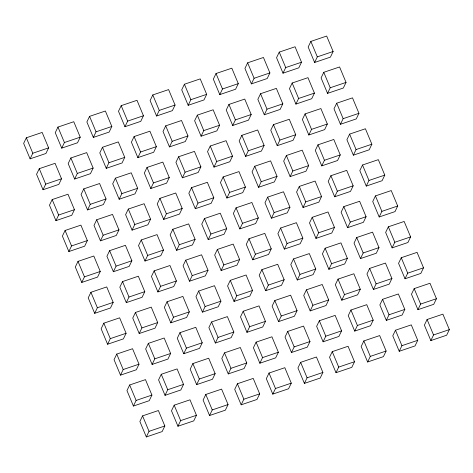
<?xml version="1.0" encoding="UTF-8"?>
<svg xmlns="http://www.w3.org/2000/svg" width="473" height="473" viewBox="0 0 473 473"><rect width="100%" height="100%" fill="white"/><g stroke="black" fill="none" stroke-linecap="round" stroke-linejoin="round"><path stroke-width="0.71" d="M26.346 137.785L23.65 143.39L30.106 158.839L45.911 153.489L48.613 147.878L42.156 132.428L26.346 137.785L32.808 153.234L30.106 158.839M57.96 127.077L55.264 132.682L61.721 148.132L77.525 142.781L80.227 137.17L73.77 121.721L57.96 127.077L64.417 142.527L61.721 148.132M39.265 168.684L36.563 174.289L43.019 189.738L58.829 184.387L61.525 178.782L55.069 163.327L39.265 168.684L45.721 184.133L43.019 189.738M89.574 116.364L86.878 121.975L93.335 137.424L109.139 132.068L111.835 126.462L105.378 111.013L89.574 116.364L96.031 131.819L93.335 137.424M70.873 157.976L68.177 163.581L74.633 179.031L90.438 173.68L93.14 168.069L86.683 152.619L70.873 157.976L77.33 173.425L74.633 179.031M52.178 199.582L49.476 205.193L55.932 220.643L71.742 215.286L74.438 209.681L67.982 194.232L52.178 199.582L58.634 215.032L55.932 220.643M121.189 105.656L118.487 111.267L124.943 126.717L140.753 121.36L143.449 115.755L136.993 100.306L121.189 105.656L127.645 121.112L124.943 126.717M102.487 147.269L99.791 152.874L106.248 168.323L122.052 162.972L124.754 157.361L118.291 141.912L102.487 147.269L108.944 162.718L106.248 168.323M83.786 188.875L81.09 194.48L87.546 209.935L103.351 204.578L106.053 198.973L99.596 183.524L83.786 188.875L90.248 204.324L87.546 209.935M65.091 230.481L62.389 236.092L68.845 251.541L84.655 246.185L87.351 240.58L80.895 225.13L65.091 230.481L71.547 245.936L68.845 251.541M152.797 94.949L150.101 100.56L156.557 116.009L172.361 110.652L175.063 105.047L168.607 89.598L152.797 94.949L159.259 110.398L156.557 116.009M134.101 136.561L131.399 142.166L137.856 157.615L153.666 152.265L156.362 146.654L149.906 131.204L134.101 136.561L140.558 152.01L137.856 157.615M115.4 178.167L112.704 183.772L119.161 199.228L134.965 193.871L137.667 188.266L131.21 172.811L115.4 178.167L121.857 193.617L119.161 199.228M96.705 219.774L94.003 225.385L100.459 240.834L116.269 235.477L118.965 229.872L112.509 214.423L96.705 219.774L103.161 235.223L100.459 240.834M78.004 261.386L75.308 266.991L81.764 282.44L97.568 277.089L100.264 271.478L93.808 256.029L78.004 261.386L84.46 276.835L81.764 282.44M184.411 84.241L181.715 89.852L188.171 105.302L203.975 99.945L206.677 94.34L200.221 78.89L184.411 84.241L190.867 99.691L188.171 105.302M165.716 125.853L163.014 131.459L169.47 146.908L185.28 141.557L187.976 135.946L181.52 120.497L165.716 125.853L172.172 141.303L169.47 146.908M147.014 167.46L144.318 173.065L150.775 188.514L166.579 183.163L169.275 177.558L162.818 162.103L147.014 167.46L153.471 182.909L150.775 188.514M128.313 209.066L125.617 214.677L132.073 230.126L147.878 224.77L150.58 219.165L144.123 203.715L128.313 209.066L134.77 224.515L132.073 230.126M109.618 250.678L106.916 256.283L113.372 271.733L129.182 266.382L131.878 260.771L125.422 245.321L109.618 250.678L116.074 266.128L113.372 271.733M90.917 292.284L88.22 297.889L94.677 313.339L110.481 307.988L113.183 302.383L106.727 286.928L90.917 292.284L97.373 307.734L94.677 313.339M216.025 73.534L213.329 79.145L219.785 94.594L235.589 89.237L238.286 83.632L231.829 68.183L216.025 73.534L222.481 88.983L219.785 94.594M197.324 115.146L194.628 120.751L201.084 136.2L216.888 130.85L219.59 125.239L213.134 109.789L197.324 115.146L203.78 130.595L201.084 136.2M178.628 156.752L175.926 162.357L182.383 177.807L198.193 172.456L200.889 166.845L194.433 151.395L178.628 156.752L185.085 172.202L182.383 177.807M159.927 198.358L157.231 203.969L163.688 219.419L179.492 214.062L182.194 208.457L175.737 193.008L159.927 198.358L166.384 213.808L163.688 219.419M141.232 239.971L138.53 245.576L144.986 261.025L160.796 255.674L163.492 250.063L157.036 234.614L141.232 239.971L147.688 255.42L144.986 261.025M122.531 281.577L119.829 287.182L126.291 302.631L142.095 297.281L144.791 291.67L138.335 276.22L122.531 281.577L128.987 297.026L126.291 302.631M103.829 323.183L101.133 328.794L107.59 344.243L123.394 338.887L126.096 333.282L119.639 317.832L103.829 323.183L110.286 338.633L107.59 344.243M247.639 62.826L244.937 68.437L251.394 83.887L267.204 78.53L269.9 72.925L263.443 57.475L247.639 62.826L254.096 78.276L251.394 83.887M228.938 104.432L226.242 110.043L232.698 125.493L248.502 120.136L251.204 114.531L244.748 99.082L228.938 104.432L235.394 119.888L232.698 125.493M210.243 146.045L207.541 151.65L213.997 167.099L229.807 161.748L232.503 156.137L226.047 140.688L210.243 146.045L216.699 161.494L213.997 167.099M191.541 187.651L188.839 193.262L195.302 208.711L211.106 203.355L213.802 197.749L207.345 182.3L191.541 187.651L197.998 203.1L195.302 208.711M172.84 229.257L170.144 234.868L176.6 250.318L192.405 244.961L195.107 239.356L188.65 223.906L172.84 229.257L179.297 244.712L176.6 250.318M154.145 270.869L151.443 276.474L157.899 291.924L173.709 286.573L176.405 280.962L169.949 265.513L154.145 270.869L160.601 286.319L157.899 291.924M135.444 312.476L132.747 318.087L139.204 333.536L155.008 328.179L157.704 322.574L151.248 307.125L135.444 312.476L141.9 327.925L139.204 333.536M116.742 354.082L114.046 359.693L120.503 375.142L136.307 369.785L139.009 364.18L132.552 348.731L116.742 354.082L123.199 369.537L120.503 375.142M279.253 52.119L276.551 57.724L283.008 73.179L298.818 67.822L301.514 62.217L295.057 46.768L279.253 52.119L285.71 67.568L283.008 73.179M260.552 93.725L257.85 99.336L264.312 114.785L280.117 109.429L282.813 103.824L276.356 88.374L260.552 93.725L267.009 109.18L264.312 114.785M241.851 135.337L239.155 140.942L245.611 156.392L261.415 151.041L264.117 145.43L257.661 129.98L241.851 135.337L248.307 150.786L245.611 156.392M223.155 176.943L220.453 182.548L226.91 198.004L242.72 192.647L245.416 187.042L238.96 171.593L223.155 176.943L229.612 192.393L226.91 198.004M204.454 218.55L201.758 224.161L208.215 239.61L224.019 234.253L226.715 228.648L220.258 213.199L204.454 218.55L210.911 234.005L208.215 239.61M185.753 260.162L183.057 265.767L189.513 281.216L205.317 275.865L208.019 270.254L201.563 254.805L185.753 260.162L192.209 275.611L189.513 281.216M167.058 301.768L164.356 307.373L170.812 322.828L186.622 317.472L189.318 311.867L182.862 296.417L167.058 301.768L173.514 317.217L170.812 322.828M148.356 343.374L145.66 348.985L152.117 364.435L167.921 359.078L170.623 353.473L164.166 338.024L148.356 343.374L154.813 358.83L152.117 364.435M129.661 384.987L126.959 390.592L133.416 406.041L149.226 400.69L151.922 395.079L145.465 379.63L129.661 384.987L136.118 400.436L133.416 406.041M310.862 41.411L308.165 47.016L314.622 62.471L330.426 57.115L333.128 51.51L326.672 36.054L310.862 41.411L317.318 56.861L314.622 62.471M292.166 83.017L289.464 88.628L295.921 104.078L311.731 98.721L314.427 93.116L307.97 77.667L292.166 83.017L298.623 98.467L295.921 104.078M273.465 124.63L270.769 130.235L277.225 145.684L293.029 140.333L295.726 134.722L289.269 119.273L273.465 124.63L279.921 140.079L277.225 145.684M254.764 166.236L252.068 171.841L258.524 187.296L274.328 181.939L277.03 176.334L270.574 160.879L254.764 166.236L261.22 181.685L258.524 187.296M236.068 207.842L233.366 213.453L239.823 228.902L255.633 223.546L258.329 217.941L251.873 202.491L236.068 207.842L242.525 223.291L239.823 228.902M217.367 249.454L214.671 255.059L221.128 270.509L236.932 265.158L239.634 259.547L233.177 244.098L217.367 249.454L223.824 264.904L221.128 270.509M198.672 291.061L195.97 296.666L202.426 312.121L218.236 306.764L220.932 301.159L214.476 285.704L198.672 291.061L205.128 306.51L202.426 312.121M179.971 332.667L177.274 338.278L183.731 353.727L199.535 348.37L202.231 342.765L195.775 327.316L179.971 332.667L186.427 348.116L183.731 353.727M161.269 374.279L158.573 379.884L165.03 395.333L180.834 389.983L183.536 384.372L177.079 368.922L161.269 374.279L167.726 389.728L165.03 395.333M142.574 415.885L139.872 421.49L146.328 436.946L162.138 431.589L164.835 425.984L158.378 410.529L142.574 415.885L149.03 431.335L146.328 436.946M323.774 72.31L321.078 77.921L327.535 93.37L343.339 88.013L346.041 82.408L339.584 66.959L323.774 72.31L330.231 87.759L327.535 93.37M305.079 113.922L302.377 119.527L308.834 134.976L324.644 129.626L327.34 124.015L320.883 108.565L305.079 113.922L311.536 129.371L308.834 134.976M286.378 155.528L283.682 161.133L290.138 176.583L305.942 171.232L308.644 165.627L302.188 150.172L286.378 155.528L292.834 170.978L290.138 176.583M267.683 197.135L264.981 202.746L271.437 218.195L287.247 212.838L289.943 207.233L283.487 191.784L267.683 197.135L274.139 212.584L271.437 218.195M248.981 238.747L246.285 244.352L252.742 259.801L268.546 254.45L271.242 248.839L264.785 233.39L248.981 238.747L255.438 254.196L252.742 259.801M230.28 280.353L227.584 285.958L234.04 301.407L249.845 296.057L252.547 290.452L246.09 274.996L230.28 280.353L236.737 295.802L234.04 301.407M211.585 321.959L208.883 327.57L215.339 343.02L231.149 337.663L233.845 332.058L227.389 316.608L211.585 321.959L218.041 337.409L215.339 343.02M192.883 363.571L190.187 369.177L196.644 384.626L212.448 379.275L215.15 373.664L208.688 358.215L192.883 363.571L199.34 379.021L196.644 384.626M174.182 405.178L171.486 410.783L177.943 426.232L193.747 420.881L196.449 415.276L189.992 399.821L174.182 405.178L180.645 420.627L177.943 426.232M336.693 103.215L333.991 108.82L340.448 124.269L356.258 118.918L358.954 113.307L352.497 97.858L336.693 103.215L343.15 118.664L340.448 124.269M317.992 144.821L315.296 150.426L321.752 165.875L337.556 160.524L340.253 154.913L333.796 139.464L317.992 144.821L324.448 160.27L321.752 165.875M299.291 186.427L296.595 192.038L303.051 207.487L318.855 202.131L321.557 196.526L315.101 181.076L299.291 186.427L305.747 201.876L303.051 207.487M280.595 228.039L277.893 233.644L284.35 249.094L300.16 243.743L302.856 238.132L296.4 222.682L280.595 228.039L287.052 243.489L284.35 249.094M261.894 269.645L259.198 275.251L265.655 290.7L281.459 285.349L284.161 279.738L277.698 264.289L261.894 269.645L268.351 285.095L265.655 290.7M243.193 311.252L240.497 316.863L246.953 332.312L262.757 326.955L265.459 321.35L259.003 305.901L243.193 311.252L249.655 326.701L246.953 332.312M224.498 352.864L221.796 358.469L228.252 373.918L244.062 368.568L246.758 362.957L240.302 347.507L224.498 352.864L230.954 368.313L228.252 373.918M205.796 394.47L203.1 400.075L209.557 415.525L225.361 410.174L228.063 404.563L221.606 389.113L205.796 394.47L212.253 409.92L209.557 415.525M349.606 134.113L346.904 139.718L353.361 155.168L369.171 149.817L371.867 144.206L365.41 128.757L349.606 134.113L356.063 149.563L353.361 155.168M330.905 175.72L328.209 181.33L334.665 196.78L350.469 191.423L353.171 185.818L346.709 170.369L330.905 175.72L337.361 191.169L334.665 196.78M312.204 217.326L309.508 222.937L315.964 238.386L331.768 233.029L334.47 227.424L328.014 211.975L312.204 217.326L318.666 232.781L315.964 238.386M293.508 258.938L290.806 264.543L297.263 279.992L313.073 274.642L315.769 269.031L309.312 253.581L293.508 258.938L299.965 274.387L297.263 279.992M274.807 300.544L272.111 306.155L278.567 321.605L294.372 316.248L297.074 310.643L290.617 295.193L274.807 300.544L281.264 315.994L278.567 321.605M256.112 342.15L253.41 347.761L259.866 363.211L275.676 357.854L278.372 352.249L271.916 336.8L256.112 342.15L262.568 357.606L259.866 363.211M237.411 383.763L234.714 389.368L241.171 404.817L256.975 399.466L259.671 393.855L253.215 378.406L237.411 383.763L243.867 399.212L241.171 404.817M362.519 165.012L359.817 170.617L366.273 186.072L382.083 180.716L384.78 175.111L378.323 159.661L362.519 165.012L368.975 180.461L366.273 186.072M343.818 206.618L341.122 212.229L347.578 227.679L363.382 222.322L366.084 216.717L359.628 201.267L343.818 206.618L350.274 222.074L347.578 227.679M325.122 248.23L322.42 253.835L328.877 269.285L344.687 263.934L347.383 258.323L340.927 242.874L325.122 248.23L331.579 263.68L328.877 269.285M306.421 289.837L303.725 295.442L310.182 310.897L325.986 305.54L328.682 299.935L322.225 284.486L306.421 289.837L312.878 305.286L310.182 310.897M287.72 331.443L285.024 337.054L291.48 352.503L307.284 347.147L309.986 341.541L303.53 326.092L287.72 331.443L294.176 346.898L291.48 352.503M269.025 373.055L266.323 378.66L272.779 394.11L288.589 388.759L291.285 383.148L284.829 367.698L269.025 373.055L275.481 388.504L272.779 394.11M375.432 195.911L372.736 201.522L379.192 216.971L394.996 211.614L397.692 206.009L391.236 190.56L375.432 195.911L381.888 211.36L379.192 216.971M356.731 237.523L354.035 243.128L360.491 258.577L376.295 253.226L378.997 247.616L372.541 232.166L356.731 237.523L363.187 252.972L360.491 258.577M338.035 279.129L335.333 284.734L341.79 300.189L357.6 294.833L360.296 289.228L353.839 273.772L338.035 279.129L344.492 294.578L341.79 300.189M319.334 320.735L316.638 326.346L323.094 341.796L338.899 336.439L341.601 330.834L335.144 315.385L319.334 320.735L325.791 336.185L323.094 341.796M300.639 362.348L297.937 367.953L304.393 383.402L320.203 378.051L322.899 372.44L316.443 356.991L300.639 362.348L307.095 377.797L304.393 383.402M388.345 226.815L385.649 232.42L392.105 247.87L407.909 242.519L410.611 236.908L404.155 221.459L388.345 226.815L394.801 242.265L392.105 247.87M369.65 268.422L366.947 274.027L373.404 289.476L389.214 284.125L391.91 278.52L385.454 263.065L369.65 268.422L376.106 283.871L373.404 289.476M350.948 310.028L348.246 315.639L354.709 331.088L370.513 325.731L373.209 320.126L366.752 304.677L350.948 310.028L357.405 325.477L354.709 331.088M332.247 351.64L329.551 357.245L336.007 372.694L351.811 367.344L354.514 361.733L348.057 346.283L332.247 351.64L338.703 367.089L336.007 372.694M401.258 257.714L398.562 263.319L405.018 278.768L420.822 273.418L423.524 267.807L417.068 252.357L401.258 257.714L407.714 273.163L405.018 278.768M382.562 299.32L379.86 304.931L386.317 320.381L402.127 315.024L404.823 309.419L398.367 293.97L382.562 299.32L389.019 314.77L386.317 320.381M363.861 340.932L361.165 346.538L367.622 361.987L383.426 356.636L386.122 351.025L379.665 335.576L363.861 340.932L370.318 356.382L367.622 361.987M414.171 288.613L411.475 294.218L417.931 309.673L433.735 304.316L436.437 298.711L429.981 283.262L414.171 288.613L420.627 304.062L417.931 309.673M395.475 330.219L392.773 335.83L399.23 351.279L415.04 345.923L417.736 340.318L411.279 324.868L395.475 330.219L401.932 345.674L399.23 351.279M427.089 319.512L424.387 325.122L430.844 340.572L446.654 335.215L449.35 329.61L442.894 314.161L427.089 319.512L433.546 334.961L430.844 340.572M32.808 153.234L48.613 147.878M64.417 142.527L80.227 137.17M96.031 131.819L111.835 126.462M127.645 121.112L143.449 115.755M159.259 110.398L175.063 105.047M190.867 99.691L206.677 94.34M222.481 88.983L238.286 83.632M254.096 78.276L269.9 72.925M285.71 67.568L301.514 62.217M317.318 56.861L333.128 51.51M45.721 184.133L61.525 178.782M77.33 173.425L93.14 168.069M108.944 162.718L124.754 157.361M140.558 152.01L156.362 146.654M172.172 141.303L187.976 135.946M203.78 130.595L219.59 125.239M235.394 119.888L251.204 114.531M267.009 109.18L282.813 103.824M298.623 98.467L314.427 93.116M330.231 87.759L346.041 82.408M58.634 215.032L74.438 209.681M90.248 204.324L106.053 198.973M121.857 193.617L137.667 188.266M153.471 182.909L169.275 177.558M185.085 172.202L200.889 166.845M216.699 161.494L232.503 156.137M248.307 150.786L264.117 145.43M279.921 140.079L295.726 134.722M311.536 129.371L327.34 124.015M343.15 118.664L358.954 113.307M71.547 245.936L87.351 240.58M103.161 235.223L118.965 229.872M134.77 224.515L150.58 219.165M166.384 213.808L182.194 208.457M197.998 203.1L213.802 197.749M229.612 192.393L245.416 187.042M261.22 181.685L277.03 176.334M292.834 170.978L308.644 165.627M324.448 160.27L340.253 154.913M356.063 149.563L371.867 144.206M84.46 276.835L100.264 271.478M116.074 266.128L131.878 260.771M147.688 255.42L163.492 250.063M179.297 244.712L195.107 239.356M210.911 234.005L226.715 228.648M242.525 223.291L258.329 217.941M274.139 212.584L289.943 207.233M305.747 201.876L321.557 196.526M337.361 191.169L353.171 185.818M368.975 180.461L384.78 175.111M97.373 307.734L113.183 302.383M128.987 297.026L144.791 291.67M160.601 286.319L176.405 280.962M192.209 275.611L208.019 270.254M223.824 264.904L239.634 259.547M255.438 254.196L271.242 248.839M287.052 243.489L302.856 238.132M318.666 232.781L334.47 227.424M350.274 222.074L366.084 216.717M381.888 211.36L397.692 206.009M110.286 338.633L126.096 333.282M141.9 327.925L157.704 322.574M173.514 317.217L189.318 311.867M205.128 306.51L220.932 301.159M236.737 295.802L252.547 290.452M268.351 285.095L284.161 279.738M299.965 274.387L315.769 269.031M331.579 263.68L347.383 258.323M363.187 252.972L378.997 247.616M394.801 242.265L410.611 236.908M123.199 369.537L139.009 364.18M154.813 358.83L170.623 353.473M186.427 348.116L202.231 342.765M218.041 337.409L233.845 332.058M249.655 326.701L265.459 321.35M281.264 315.994L297.074 310.643M312.878 305.286L328.682 299.935M344.492 294.578L360.296 289.228M376.106 283.871L391.91 278.52M407.714 273.163L423.524 267.807M136.118 400.436L151.922 395.079M167.726 389.728L183.536 384.372M199.34 379.021L215.15 373.664M230.954 368.313L246.758 362.957M262.568 357.606L278.372 352.249M294.176 346.898L309.986 341.541M325.791 336.185L341.601 330.834M357.405 325.477L373.209 320.126M389.019 314.77L404.823 309.419M420.627 304.062L436.437 298.711M149.03 431.335L164.835 425.984M180.645 420.627L196.449 415.276M212.253 409.92L228.063 404.563M243.867 399.212L259.671 393.855M275.481 388.504L291.285 383.148M307.095 377.797L322.899 372.44M338.703 367.089L354.514 361.733M370.318 356.382L386.122 351.025M401.932 345.674L417.736 340.318M433.546 334.961L449.35 329.61"/></g></svg>
